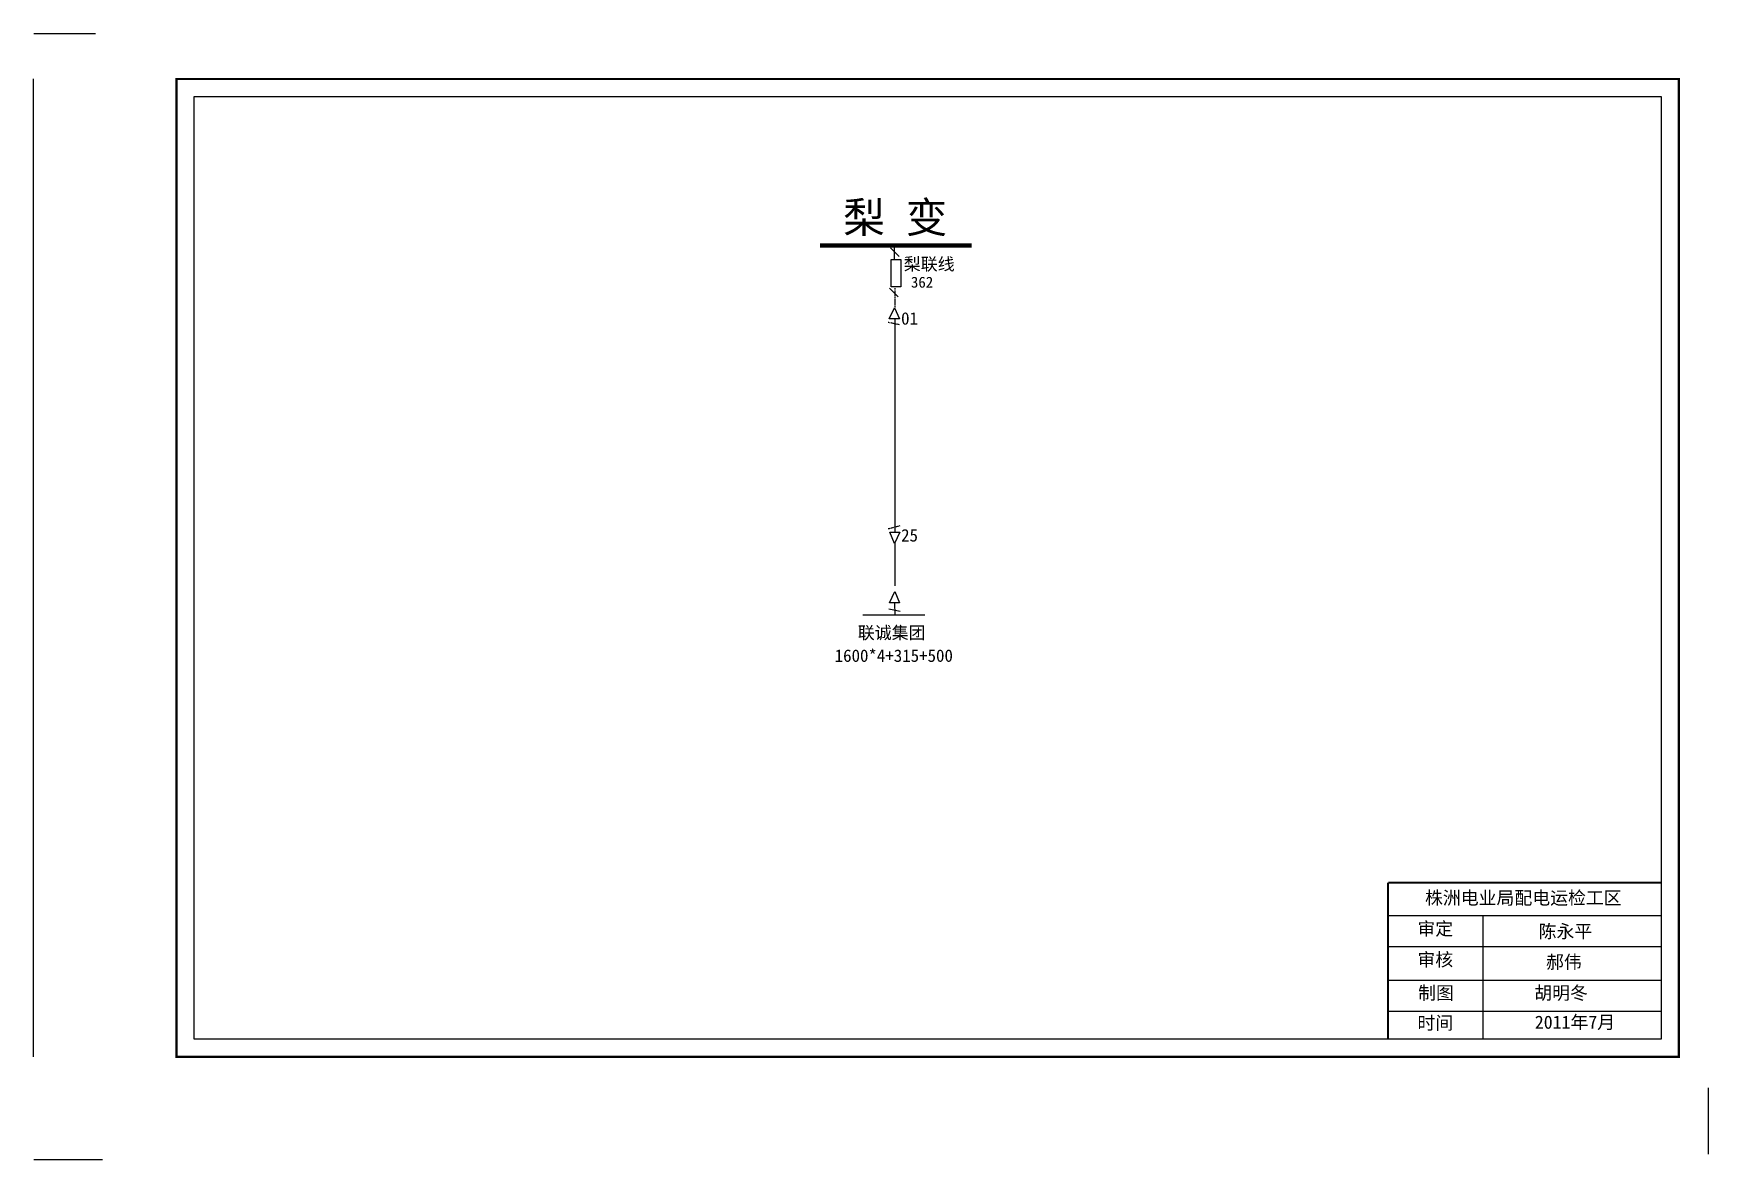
# Model space of a CAD drawing. Extents: x -33 to 351, y -24 to 234.
import ezdxf

# ---------------------------------------------------------------- set-up
doc = ezdxf.new("R2010")
doc.units = 0
doc.header["$LTSCALE"] = 0.774411
for name, pattern in [('ACAD_ISO02W100', [15, 12, -3]), ('DASHED2', [9.525, 6.35, -3.175]), ('HIDDEN2', [0.1875, 0.125, -0.0625])]:
    doc.linetypes.add(name, pattern=pattern)
doc.layers.get('0').update_dxf_attribs({"linetype": 'CONTINUOUS'})
doc.layers.add('0-RefEdit0', color=7, linetype='CONTINUOUS')
doc.styles.get("Standard").update_dxf_attribs({"font": 'SimSun.ttf', "height": 2.5})
doc.styles.add('字体', font='', dxfattribs={"height": 2.5})
doc.styles.get('字体').set_extended_font_data('楷体_GB2312')

msp = doc.modelspace()

# ---------------------------------------------------------------- linework, layer by layer
at = {"linetype": 'Continuous'}
for p, q in [((-32.68, 234.2), (-18.6, 234.2)), ((-32.78, -0.19), (-32.78, 223.78)), ((165.45, 183.11), (163.48, 185.09)), ((165.22, 173.88), (163.24, 175.86)), ((277.42, 32.22), (339.78, 32.22)), ((299.06, 32.21), (299.06, 3.88)), ((277.42, 25.12), (339.78, 25.12)), ((277.42, 17.37), (339.78, 17.37)), ((277.42, 10.26), (339.78, 10.26)), ((350.76, -22.46), (350.76, -7.27)), ((-32.68, -23.69), (-16.99, -23.69))]:
    msp.add_line(p, q, dxfattribs=at)
at = {"linetype": 'ACAD_ISO02W100'}
msp.add_line((164.37, 182.51), (164.37, 185.6), dxfattribs=at)
at = {"color": 7, "linetype": 'Continuous', "ltscale": 2}
for p, q in [((163.17, 168.82), (164.4, 171.4)), ((165.51, 168.82), (163.17, 168.82)), ((164.4, 171.4), (165.51, 168.82)), ((164.38, 117.4), (163.27, 119.99)), ((163.27, 119.99), (165.61, 119.99)), ((165.61, 119.99), (164.38, 117.4)), ((163.2, 103.84), (164.43, 106.42)), ((165.54, 103.84), (163.2, 103.84)), ((164.43, 106.42), (165.54, 103.84)), ((157.12, 101.05), (171.3, 101.05))]:
    msp.add_line(p, q, dxfattribs=at)
at = {"color": 0, "linetype": 'Continuous'}
msp.add_line((164.4, 103.84), (164.42, 101.04), dxfattribs=at)
at = {"linetype": 'Continuous', "const_width": 0.5}
msp.add_lwpolyline([(-0.02, 223.78), (343.96, 223.78), (343.96, -0.19), (-0.02, -0.19)], close=True, dxfattribs=at)
at = {"linetype": 'Continuous'}
for points in [[(4.03, 219.73), (339.91, 219.73), (339.91, 3.86), (4.03, 3.86)], [(165.84, 182.41), (165.84, 176.15), (163.62, 176.15), (163.62, 182.41)]]:
    msp.add_lwpolyline(points, close=True, dxfattribs=at)
for points, const_width in [([(182.06, 185.66), (147.33, 185.63)], 1), ([(277.38, 39.72), (277.38, 4)], 0.5), ([(277.42, 39.72), (339.78, 39.72)], 0.5)]:
    msp.add_lwpolyline(points, dxfattribs=dict(at, const_width=const_width))
at = {"layer": '0-RefEdit0', "linetype": 'HIDDEN2', "ltscale": 2}
for p, q in [((164.42, 175.88), (164.42, 171.34)), ((162.92, 168.1), (165.52, 167.54)), ((162.93, 120.79), (165.71, 121.51))]:
    msp.add_line(p, q, dxfattribs=at)
at = {"layer": '0-RefEdit0', "linetype": 'ByBlock', "ltscale": 2}
msp.add_line((164.42, 168.84), (164.42, 119.96), dxfattribs=at)
at = {"layer": '0-RefEdit0', "linetype": 'DASHED2', "ltscale": 2}
msp.add_line((164.42, 117.5), (164.42, 106.36), dxfattribs=at)
at = {"layer": '0-RefEdit0', "color": 0, "linetype": 'ByBlock', "ltscale": 2}
msp.add_line((163.1, 102.42), (165.7, 101.86), dxfattribs=at)

# ---------------------------------------------------------------- texts
at = {"linetype": 'Continuous', "attachment_point": 1, "style": '字体'}
for s, insert, char_height, width in [('{\\fSimSun|b0|i0|c134|p2;梨 变}', (152.62, 195.58), 7, 28.4432), ('株洲电业局配电运检工区', (285.85, 37.73), 3, 82.0179), ('审定', (284.11, 30.66), 3, 23.4615), ('陈永平', (311.87, 30.05), 3, 23.4615), ('审核', (284.11, 23.6), 3, 23.4615), ('郝伟', (313.54, 23.06), 3, 33.0539), ('制图', (284.28, 15.97), 3, 23.4615), ('胡明冬 ', (310.85, 15.97), 3, 23.4615), ('时间', (284.11, 9.09), 3, 23.4615), ('{\\fSimSun|b0|i0|c134|p2;2011年7月}', (310.99, 9.26), 3, 23.4615)]:
    msp.add_mtext(s, dxfattribs=dict(at, insert=insert, char_height=char_height, width=width))
at = {"color": 0, "linetype": 'Continuous', "attachment_point": 1}
for s, insert, char_height, width in [('梨联线', (166.5, 182.82), 2.843, 12.5379), ('362', (168.13, 178.49), 2.5, 5.6554)]:
    msp.add_mtext(s, dxfattribs=dict(at, insert=insert, char_height=char_height, width=width))
at = {"color": 7, "attachment_point": 1}
for s, insert, char_height, width in [('01', (165.88, 170.36), 2.843, 5.9799), ('25', (165.88, 120.69), 2.843, 5.9799), ('联诚集团', (155.96, 98.38), 2.843, 30.5558), ('1600*4+315+500', (150.67, 93.13), 2.8431, 30.5558)]:
    msp.add_mtext(s, dxfattribs=dict(at, insert=insert, char_height=char_height, width=width))

doc.saveas('drawing.dxf')
